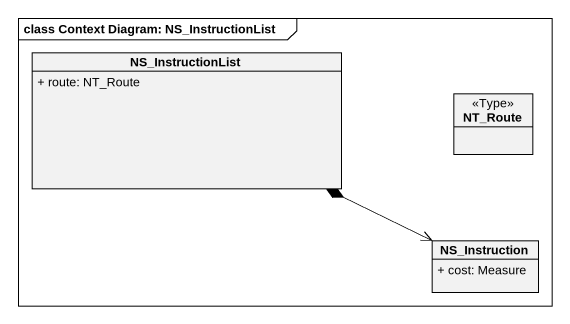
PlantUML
@startuml
mainframe class Context Diagram: NS_InstructionList
hide circle
hide empty members
skinparam classAttributeIconSize 0
class NS_InstructionList {
  + route: NT_Route
}
class NT_Route <<Type>>
class NS_Instruction {
  + cost: Measure
}
NS_InstructionList *-right-> NS_Instruction
@enduml
